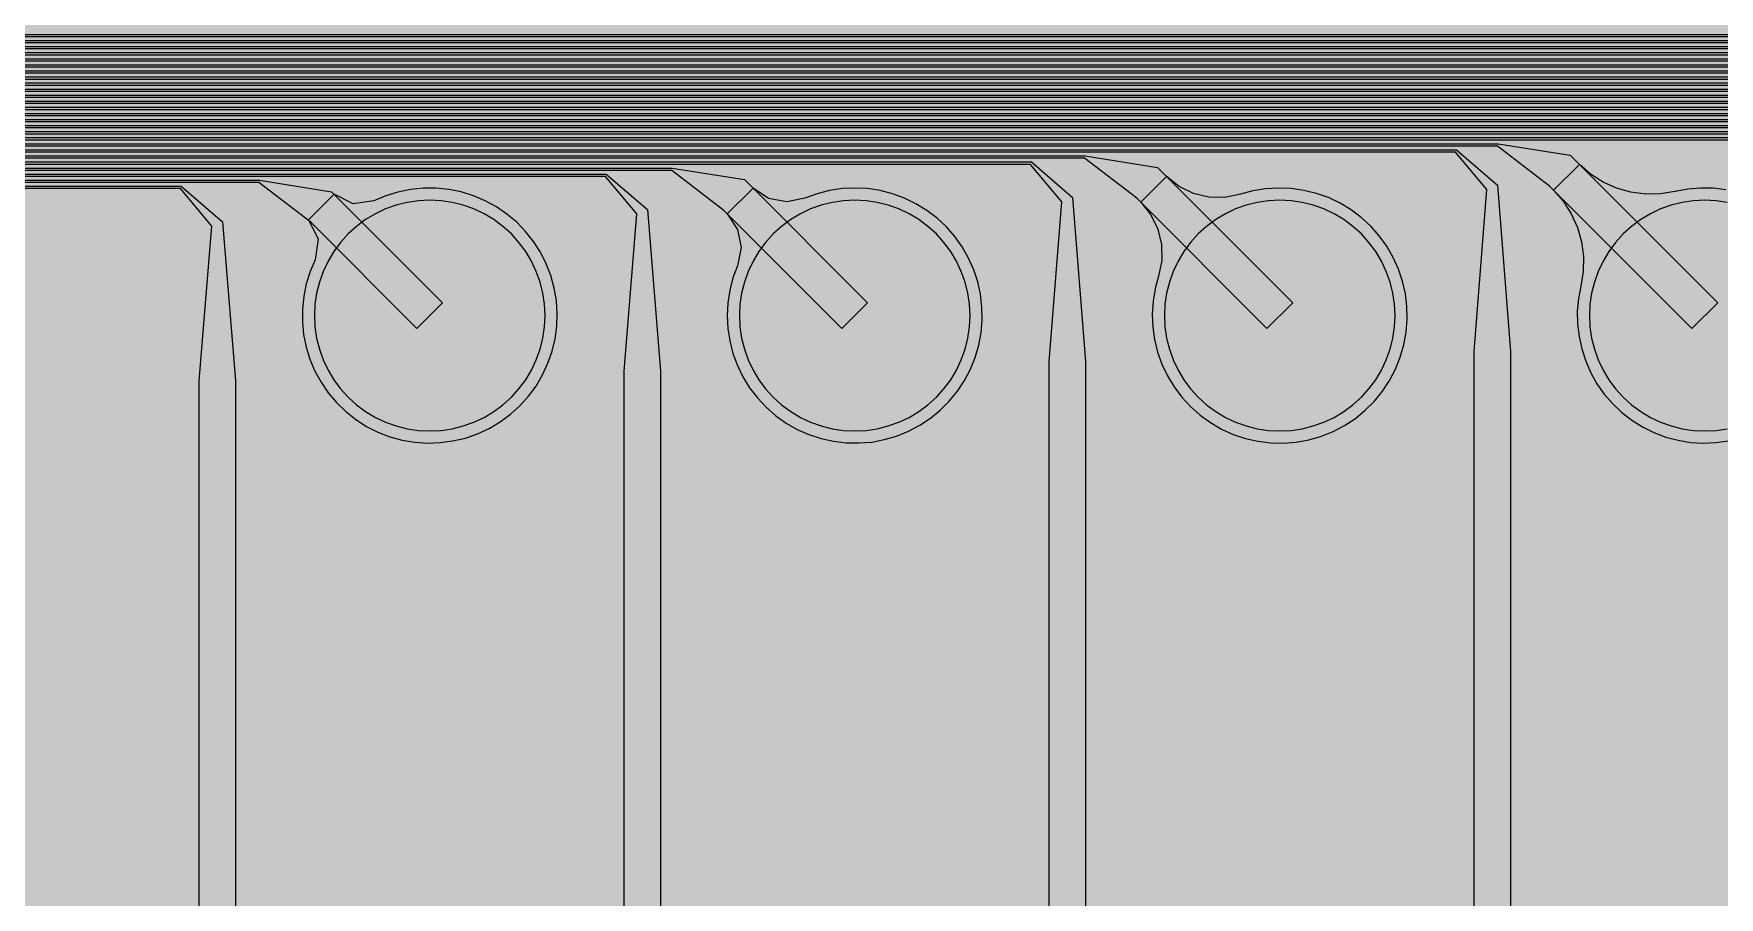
# Model space of a CAD drawing. Header units: metres. Extents: x -7220 to 10980, y -29667 to 1833.
# Drawn here: x -5383 to -3995, y -21631 to -20920 of the extents above; entities that cross this region are included whole.
import ezdxf

# ---------------------------------------------------------------- set-up
doc = ezdxf.new("R2010")
doc.units = ezdxf.units.M
for name, color, linetype in [('Metal1', 4, 'CONTINUOUS'), ('Polyimide', 7, 'CONTINUOUS'), ('Polyimide_Negative', 5, 'CONTINUOUS')]:
    doc.layers.add(name, color=color, linetype=linetype)

msp = doc.modelspace()

# ---------------------------------------------------------------- hatches: boundary and pattern name
at = {"layer": 'Polyimide'}
msp.add_hatch(color=7, dxfattribs=at).paths.add_polyline_path([(4099.4, -13861.6), (4142.6, -14152.8), (4214.2, -14438.4), (4313.4, -14715.5), (4439.2, -14981.7), (4590.6, -15234.2), (4766, -15470.7), (4963.7, -15688.8), (5181.8, -15886.5), (5418.3, -16061.9), (5670.8, -16213.3), (5936.9, -16339.1), (6214.1, -16438.3), (6499.7, -16509.9), (6790.9, -16553.1), (7085, -16567.5), (9980.4, -16567.5), (10058.8, -16571.4), (10136.4, -16582.9), (10212.6, -16601.9), (10286.5, -16628.4), (10357.5, -16662), (10424.8, -16702.3), (10487.9, -16749.1), (10546.1, -16801.8), (10598.8, -16860), (10645.6, -16923), (10685.9, -16990.4), (10719.5, -17061.4), (10745.9, -17135.3), (10765, -17211.4), (10776.5, -17289.1), (10780.4, -17367.5), (10780.4, -21957.3), (10741.6, -22012.9), (10706, -22070.6), (10673.6, -22130.1), (10644.5, -22191.4), (10618.9, -22254.2), (10596.8, -22318.2), (10578.3, -22383.5), (10563.4, -22449.6), (10552.2, -22516.5), (10544.7, -22583.8), (10541, -22651.5), (10541, -22719.3), (10544.7, -22787), (10552.2, -22854.4), (10563.4, -22921.2), (10578.3, -22987.4), (10596.8, -23052.6), (10618.9, -23116.7), (10644.5, -23179.5), (10673.6, -23240.7), (10706, -23300.3), (10741.6, -23357.9), (10780.4, -23413.5), (10780.4, -28667.5), (10776.5, -28745.9), (10765, -28823.6), (10745.9, -28899.7), (10719.5, -28973.6), (10685.9, -29044.6), (10645.6, -29112), (10598.8, -29175), (10546.1, -29233.2), (10487.9, -29285.9), (10424.8, -29332.7), (10357.5, -29373), (10286.5, -29406.6), (10212.6, -29433.1), (10136.4, -29452.1), (10058.8, -29463.6), (9980.4, -29467.5), (-6219.6, -29467.5), (-6298, -29463.6), (-6375.7, -29452.1), (-6451.9, -29433.1), (-6525.8, -29406.6), (-6596.7, -29373), (-6664.1, -29332.7), (-6727.1, -29285.9), (-6785.3, -29233.2), (-6838, -29175), (-6884.8, -29112), (-6925.2, -29044.6), (-6958.7, -28973.6), (-6985.2, -28899.7), (-7004.3, -28823.6), (-7015.8, -28745.9), (-7019.6, -28667.5), (-7019.6, -23426.3), (-6979.4, -23370.1), (-6942.3, -23311.6), (-6908.7, -23251.2), (-6878.5, -23189), (-6851.8, -23125.1), (-6828.8, -23059.9), (-6809.5, -22993.4), (-6794, -22926), (-6782.4, -22857.8), (-6774.6, -22789.1), (-6770.7, -22720), (-6770.7, -22650.8), (-6774.6, -22581.8), (-6782.4, -22513), (-6794, -22444.8), (-6809.5, -22377.4), (-6828.8, -22311), (-6851.8, -22245.7), (-6878.5, -22181.9), (-6908.7, -22119.7), (-6942.3, -22059.2), (-6979.4, -22000.8), (-7019.6, -21944.5), (-7019.6, -17367.5), (-7015.8, -17289.1), (-7004.3, -17211.4), (-6985.2, -17135.3), (-6958.7, -17061.4), (-6925.2, -16990.4), (-6884.8, -16923), (-6838, -16860), (-6785.3, -16801.8), (-6727.1, -16749.1), (-6664.1, -16702.3), (-6596.7, -16662), (-6525.8, -16628.4), (-6451.9, -16601.9), (-6375.7, -16582.9), (-6298, -16571.4), (-6219.6, -16567.5), (-3314, -16567.5), (-3019.9, -16553.1), (-2728.7, -16509.9), (-2443.1, -16438.3), (-2165.9, -16339.1), (-1899.8, -16213.3), (-1647.3, -16061.9), (-1410.8, -15886.5), (-1192.7, -15688.8), (-995, -15470.7), (-819.6, -15234.2), (-668.2, -14981.7), (-542.4, -14715.5), (-443.2, -14438.4), (-371.6, -14152.8), (-328.4, -13861.6), (-314, -13567.5), (-314, -13373.5), (-317.5, -13328.1), (-327.7, -13283.8), (-344.6, -13241.5), (-367.6, -13202.3), (-396.4, -13167), (-430.1, -13136.5), (-468, -13111.4), (-509.3, -13092.3), (-509.3, -13092.3), (-578.2, -13061.3), (-642.2, -13021.2), (-700.3, -12973), (-751.3, -12917.3), (-794.4, -12855.3), (-828.7, -12788.1), (-853.7, -12716.8), (-868.9, -12642.8), (-874, -12567.5), (-868.9, -12492.2), (-853.7, -12418.2), (-828.7, -12346.9), (-794.4, -12279.7), (-751.3, -12217.7), (-700.3, -12162), (-642.2, -12113.8), (-578.2, -12073.7), (-509.3, -12042.7), (-509.3, -12042.7), (-468, -12023.6), (-430.1, -11998.5), (-396.4, -11968), (-367.6, -11932.7), (-344.6, -11893.5), (-327.7, -11851.2), (-317.5, -11806.9), (-314, -11761.5), (-314, -11074.3), (-317.5, -11028.9), (-327.7, -10984.6), (-344.6, -10942.4), (-367.6, -10903.1), (-396.4, -10867.8), (-430.1, -10837.3), (-468, -10812.2), (-509.3, -10793.2), (-509.3, -10793.2), (-578.2, -10762.1), (-642.2, -10722.1), (-700.3, -10673.8), (-751.3, -10618.1), (-794.4, -10556.1), (-828.7, -10488.9), (-853.7, -10417.6), (-868.9, -10343.7), (-874, -10268.3), (-868.9, -10193), (-853.7, -10119), (-828.7, -10047.8), (-794.4, -9980.5), (-751.3, -9918.5), (-700.3, -9862.9), (-642.2, -9814.6), (-578.2, -9774.6), (-509.3, -9743.5), (-509.3, -9743.5), (-468, -9724.5), (-430.1, -9699.4), (-396.4, -9668.8), (-367.6, -9633.5), (-344.6, -9594.3), (-327.7, -9552), (-317.5, -9507.7), (-314, -9462.4), (-314, -8775.1), (-317.5, -8729.8), (-327.7, -8685.5), (-344.6, -8643.2), (-367.6, -8604), (-396.4, -8568.7), (-430.1, -8538.1), (-468, -8513), (-509.3, -8494), (-509.3, -8494), (-578.2, -8462.9), (-642.2, -8422.9), (-700.3, -8374.6), (-751.3, -8319), (-794.4, -8257), (-828.7, -8189.7), (-853.7, -8118.5), (-868.9, -8044.5), (-874, -7969.2), (-868.9, -7893.8), (-853.7, -7819.9), (-828.7, -7748.6), (-794.4, -7681.4), (-751.3, -7619.4), (-700.3, -7563.7), (-642.2, -7515.4), (-578.2, -7475.4), (-509.3, -7444.3), (-509.3, -7444.3), (-468, -7425.3), (-430.1, -7400.2), (-396.4, -7369.7), (-367.6, -7334.4), (-344.6, -7295.1), (-327.7, -7252.9), (-317.5, -7208.6), (-314, -7163.2), (-314, -6476), (-317.5, -6430.6), (-327.7, -6386.3), (-344.6, -6344), (-367.6, -6304.8), (-396.4, -6269.5), (-430.1, -6239), (-468, -6213.9), (-509.3, -6194.8), (-509.3, -6194.8), (-578.2, -6163.8), (-642.2, -6123.7), (-700.3, -6075.5), (-751.3, -6019.8), (-794.4, -5957.8), (-828.7, -5890.6), (-853.7, -5819.3), (-868.9, -5745.3), (-874, -5670), (-868.9, -5594.7), (-853.7, -5520.7), (-828.7, -5449.4), (-794.4, -5382.2), (-751.3, -5320.2), (-700.3, -5264.5), (-642.2, -5216.3), (-578.2, -5176.2), (-509.3, -5145.2), (-509.3, -5145.2), (-468, -5126.1), (-430.1, -5101), (-396.4, -5070.5), (-367.6, -5035.2), (-344.6, -4996), (-327.7, -4953.7), (-317.5, -4909.4), (-314, -4864), (-314, 380), (-314, 1532.5), (-269, 1532.5), (-268.8, 1525.6), (-268.1, 1518.8), (-267, 1512), (-265.4, 1505.3), (-263.4, 1498.7), (-261, 1492.3), (-258.2, 1486.1), (-254.9, 1480), (-251.3, 1474.2), (-247.3, 1468.6), (-242.9, 1463.3), (-238.2, 1458.3), (-233.2, 1453.6), (-227.9, 1449.2), (-222.3, 1445.2), (-216.5, 1441.6), (-210.4, 1438.3), (-204.2, 1435.5), (-197.8, 1433.1), (-191.2, 1431.1), (-184.5, 1429.5), (-177.7, 1428.4), (-170.9, 1427.7), (-164, 1427.5), (-157.1, 1427.7), (-150.3, 1428.4), (-143.5, 1429.5), (-136.8, 1431.1), (-130.2, 1433.1), (-123.8, 1435.5), (-117.6, 1438.3), (-111.5, 1441.6), (-105.7, 1445.2), (-100.1, 1449.2), (-94.8, 1453.6), (-89.8, 1458.3), (-85.1, 1463.3), (-80.7, 1468.6), (-76.7, 1474.2), (-73.1, 1480), (-69.8, 1486.1), (-67, 1492.3), (-64.6, 1498.7), (-62.6, 1505.3), (-61, 1512), (-59.9, 1518.8), (-59.2, 1525.6), (-59, 1532.5), (1786, 1532.5), (3835, 1532.5), (3835.2, 1539), (3835.9, 1545.6), (3836.9, 1552), (3838.4, 1558.4), (3840.3, 1564.6), (3842.6, 1570.8), (3845.3, 1576.7), (3848.4, 1582.5), (3851.9, 1588.1), (3855.7, 1593.4), (3859.8, 1598.4), (3864.3, 1603.2), (3869.1, 1607.7), (3874.1, 1611.8), (3879.4, 1615.6), (3885, 1619.1), (3890.8, 1622.2), (3896.7, 1624.9), (3902.9, 1627.2), (3909.1, 1629.1), (3915.5, 1630.6), (3921.9, 1631.6), (3928.5, 1632.3), (3935, 1632.5), (3941.5, 1632.3), (3948.1, 1631.6), (3954.5, 1630.6), (3960.9, 1629.1), (3967.1, 1627.2), (3973.3, 1624.9), (3979.2, 1622.2), (3985, 1619.1), (3990.6, 1615.6), (3995.9, 1611.8), (4000.9, 1607.7), (4005.7, 1603.2), (4010.2, 1598.4), (4014.3, 1593.4), (4018.1, 1588.1), (4021.6, 1582.5), (4024.7, 1576.7), (4027.4, 1570.8), (4029.7, 1564.6), (4031.6, 1558.4), (4033.1, 1552), (4034.1, 1545.6), (4034.8, 1539), (4035, 1532.5), (4085, 1532.5), (4085, 380), (4085, 330), (4085, -4864), (4088.5, -4909.4), (4098.7, -4953.7), (4115.6, -4996), (4138.6, -5035.2), (4167.4, -5070.5), (4201.1, -5101), (4239, -5126.1), (4280.3, -5145.2), (4280.3, -5145.2), (4349.2, -5176.2), (4413.2, -5216.3), (4471.3, -5264.5), (4522.3, -5320.2), (4565.4, -5382.2), (4599.7, -5449.4), (4624.7, -5520.7), (4639.9, -5594.7), (4645, -5670), (4639.9, -5745.3), (4624.7, -5819.3), (4599.7, -5890.6), (4565.4, -5957.8), (4522.3, -6019.8), (4471.3, -6075.5), (4413.2, -6123.7), (4349.2, -6163.8), (4280.3, -6194.8), (4239, -6213.9), (4201.1, -6239), (4167.4, -6269.5), (4138.6, -6304.8), (4115.6, -6344), (4098.7, -6386.3), (4088.5, -6430.6), (4085, -6476), (4085, -13567.5), (4099.4, -13861.6)])

# ---------------------------------------------------------------- linework, layer by layer
at = {"layer": 'Metal1'}
for points in [[(1048.9, -18191.7), (1048.9, -22187.9), (1018.3, -22218.5), (-5827.5, -22218.5), (-5858.1, -22187.9), (-5858.1, -20951.6), (-5827.5, -20921), (-1028.1, -20921), (-977.7, -20942.4), (-933, -21000), (-844.3, -21144.7), (-869.9, -21160.3), (-958.6, -21015.6), (-987.7, -20952.8), (-1028.6, -20923), (-5826.7, -20923), (-5856.1, -20952.4), (-5856.1, -22187.1), (-5826.7, -22216.5), (1017.5, -22216.5), (1046.9, -22187.1), (1046.9, -18191.7)], [(1043.9, -18191.7), (1043.9, -22182.9), (1013.3, -22213.5), (-5822.5, -22213.5), (-5853.1, -22182.9), (-5853.1, -20956.6), (-5822.5, -20926), (-1061.7, -20926), (-1028.1, -20955.3), (-1017.1, -21110.2), (-1017.1, -21892.5), (-1047.1, -21892.5), (-1047.1, -21110.2), (-1036.2, -20958.7), (-1062.5, -20928), (-5821.7, -20928), (-5851.1, -20957.4), (-5851.1, -22182.1), (-5821.7, -22211.5), (1012.5, -22211.5), (1041.9, -22182.1), (1041.9, -18191.7)], [(1038.9, -18191.7), (1038.9, -22177.9), (1008.3, -22208.5), (-5817.5, -22208.5), (-5848.1, -22177.9), (-5848.1, -20961.6), (-5817.5, -20931), (-1378.1, -20931), (-1326.9, -20951.7), (-1286, -21001.5), (-1194.5, -21144.4), (-1219.8, -21160.6), (-1311.3, -21017.7), (-1337.4, -20962.9), (-1378.6, -20933), (-5816.7, -20933), (-5846.1, -20962.4), (-5846.1, -22177.1), (-5816.7, -22206.5), (1007.5, -22206.5), (1036.9, -22177.1), (1036.9, -18191.7)], [(1033.9, -18191.7), (1033.9, -22172.9), (1003.3, -22203.5), (-5812.5, -22203.5), (-5843.1, -22172.9), (-5843.1, -20966.6), (-5812.5, -20936), (-1411.7, -20936), (-1378.1, -20965.3), (-1367.1, -21118.2), (-1367.1, -21892.5), (-1397.1, -21892.5), (-1397.1, -21118.2), (-1386.2, -20968.7), (-1412.5, -20938), (-5811.7, -20938), (-5841.1, -20967.4), (-5841.1, -22172.1), (-5811.7, -22201.5), (1002.5, -22201.5), (1031.9, -22172.1), (1031.9, -18191.7)], [(1028.9, -18191.7), (1028.9, -22167.9), (998.3, -22198.5), (-5807.5, -22198.5), (-5838.1, -22167.9), (-5838.1, -20971.6), (-5807.5, -20941), (-1728.1, -20941), (-1676.1, -20960.8), (-1639.2, -21003.2), (-1544.7, -21144.1), (-1569.6, -21160.9), (-1664.1, -21019.9), (-1687.1, -20973), (-1728.6, -20943), (-5806.7, -20943), (-5836.1, -20972.4), (-5836.1, -22167.1), (-5806.7, -22196.5), (997.5, -22196.5), (1026.9, -22167.1), (1026.9, -18191.7)], [(1023.9, -18191.7), (1023.9, -22162.9), (993.3, -22193.5), (-5802.5, -22193.5), (-5833.1, -22162.9), (-5833.1, -20976.6), (-5802.5, -20946), (-1761.7, -20946), (-1728, -20975.3), (-1717.1, -21126.2), (-1717.1, -21892.5), (-1747.1, -21892.5), (-1747.1, -21126.2), (-1736.2, -20978.7), (-1762.5, -20948), (-5801.7, -20948), (-5831.1, -20977.4), (-5831.1, -22162.1), (-5801.7, -22191.5), (992.5, -22191.5), (1021.9, -22162.1), (1021.9, -18191.7)], [(1018.9, -18191.7), (1018.9, -22157.9), (988.3, -22188.5), (-5797.5, -22188.5), (-5828.1, -22157.9), (-5828.1, -20981.6), (-5797.5, -20951), (-2078.1, -20951), (-2025.3, -20969.9), (-1992.6, -21005.1), (-1894.9, -21143.9), (-1919.4, -21161.1), (-2017.1, -21022.4), (-2036.9, -20983.2), (-2078.6, -20953), (-5796.7, -20953), (-5826.1, -20982.4), (-5826.1, -22157.1), (-5796.7, -22186.5), (987.5, -22186.5), (1016.9, -22157.1), (1016.9, -18191.7)], [(1013.9, -18191.7), (1013.9, -22152.9), (983.3, -22183.5), (-5792.5, -22183.5), (-5823.1, -22152.9), (-5823.1, -20986.6), (-5792.5, -20956), (-2111.7, -20956), (-2078, -20985.3), (-2067.1, -21134.2), (-2067.1, -21892.5), (-2097.1, -21892.5), (-2097.1, -21134.2), (-2086.3, -20988.7), (-2112.5, -20958), (-5791.7, -20958), (-5821.1, -20987.4), (-5821.1, -22152.1), (-5791.7, -22181.5), (982.5, -22181.5), (1011.9, -22152.1), (1011.9, -18191.7)], [(1008.9, -18191.7), (1008.9, -22147.9), (978.3, -22178.5), (-5787.5, -22178.5), (-5818.1, -22147.9), (-5818.1, -20991.6), (-5787.5, -20961), (-2428.1, -20961), (-2374.4, -20978.8), (-2346.1, -21007.2), (-2245.1, -21143.6), (-2269.2, -21161.4), (-2370.2, -21025.1), (-2386.6, -20993.4), (-2428.6, -20963), (-5786.7, -20963), (-5816.1, -20992.4), (-5816.1, -22147.1), (-5786.7, -22176.5), (977.5, -22176.5), (1006.9, -22147.1), (1006.9, -18191.7)], [(1003.9, -18191.7), (1003.9, -22142.9), (973.3, -22173.5), (-5782.5, -22173.5), (-5813.1, -22142.9), (-5813.1, -20996.6), (-5782.5, -20966), (-2461.7, -20966), (-2428, -20995.3), (-2417.1, -21142.2), (-2417.1, -21892.5), (-2447.1, -21892.5), (-2447.1, -21142.2), (-2436.3, -20998.7), (-2462.5, -20968), (-5781.7, -20968), (-5811.1, -20997.4), (-5811.1, -22142.1), (-5781.7, -22171.5), (972.5, -22171.5), (1001.9, -22142.1), (1001.9, -18191.7)], [(998.9, -18191.7), (998.9, -22137.9), (968.3, -22168.5), (-5777.5, -22168.5), (-5808.1, -22137.9), (-5808.1, -21001.6), (-5777.5, -20971), (-2778.1, -20971), (-2723.4, -20987.6), (-2699.9, -21009.6), (-2595.3, -21143.3), (-2618.9, -21161.7), (-2723.5, -21028.1), (-2736.3, -21003.6), (-2778.6, -20973), (-5776.7, -20973), (-5806.1, -21002.4), (-5806.1, -22137.1), (-5776.7, -22166.5), (967.5, -22166.5), (996.9, -22137.1), (996.9, -18191.7)], [(993.9, -18191.7), (993.9, -22132.9), (963.3, -22163.5), (-5772.5, -22163.5), (-5803.1, -22132.9), (-5803.1, -21006.6), (-5772.5, -20976), (-2811.7, -20976), (-2777.9, -21005.3), (-2767.1, -21150.2), (-2767.1, -21892.5), (-2797.1, -21892.5), (-2797.1, -21150.2), (-2786.3, -21008.7), (-2812.5, -20978), (-5771.7, -20978), (-5801.1, -21007.4), (-5801.1, -22132.1), (-5771.7, -22161.5), (962.5, -22161.5), (991.9, -22132.1), (991.9, -18191.7)], [(988.9, -18191.7), (988.9, -22127.9), (958.3, -22158.5), (-5767.5, -22158.5), (-5798.1, -22127.9), (-5798.1, -21011.6), (-5767.5, -20981), (-3157.4, -20981), (-3101.3, -20995.6), (-3066.5, -21021.9), (-2946.5, -21141.9), (-2967.7, -21163.1), (-3087.7, -21043.1), (-3111.5, -21010.9), (-3157.8, -20983), (-5766.7, -20983), (-5796.1, -21012.4), (-5796.1, -22127.1), (-5766.7, -22156.5), (957.5, -22156.5), (986.9, -22127.1), (986.9, -18191.7)], [(983.9, -18191.7), (983.9, -22122.9), (953.3, -22153.5), (-5762.5, -22153.5), (-5793.1, -22122.9), (-5793.1, -21016.6), (-5762.5, -20986), (-3161.7, -20986), (-3127.9, -21015.2), (-3117.1, -21158.2), (-3117.1, -21892.5), (-3147.1, -21892.5), (-3147.1, -21158.2), (-3136.4, -21018.8), (-3162.5, -20988), (-5761.7, -20988), (-5791.1, -21017.4), (-5791.1, -22122.1), (-5761.7, -22151.5), (952.5, -22151.5), (981.9, -22122.1), (981.9, -18191.7)], [(978.9, -18191.7), (978.9, -22117.9), (948.3, -22148.5), (-5757.5, -22148.5), (-5788.1, -22117.9), (-5788.1, -21021.6), (-5757.5, -20991), (-3497.4, -20991), (-3440.5, -21004.4), (-3416.5, -21021.9), (-3296.5, -21141.9), (-3317.7, -21163.1), (-3437.7, -21043.1), (-3452.3, -21022), (-3497.8, -20993), (-5756.7, -20993), (-5786.1, -21022.4), (-5786.1, -22117.1), (-5756.7, -22146.5), (947.5, -22146.5), (976.9, -22117.1), (976.9, -18191.7)], [(973.9, -18191.7), (973.9, -22112.9), (943.3, -22143.5), (-5752.5, -22143.5), (-5783.1, -22112.9), (-5783.1, -21026.6), (-5752.5, -20996), (-3511.7, -20996), (-3477.9, -21025.2), (-3467.1, -21166.2), (-3467.1, -21892.5), (-3497.1, -21892.5), (-3497.1, -21166.2), (-3486.4, -21028.8), (-3512.5, -20998), (-5751.7, -20998), (-5781.1, -21027.4), (-5781.1, -22112.1), (-5751.7, -22141.5), (942.5, -22141.5), (971.9, -22112.1), (971.9, -18191.7)], [(968.9, -18191.7), (968.9, -22107.9), (938.3, -22138.5), (-5747.5, -22138.5), (-5778.1, -22107.9), (-5778.1, -21031.6), (-5747.5, -21001), (-3837.4, -21001), (-3779.4, -21012.8), (-3766.5, -21021.9), (-3646.5, -21141.9), (-3667.7, -21163.1), (-3787.7, -21043.1), (-3793.4, -21033.7), (-3837.8, -21003), (-5746.7, -21003), (-5776.1, -21032.4), (-5776.1, -22107.1), (-5746.7, -22136.5), (937.5, -22136.5), (966.9, -22107.1), (966.9, -18191.7)], [(963.9, -18191.7), (963.9, -22102.9), (933.3, -22133.5), (-5742.5, -22133.5), (-5773.1, -22102.9), (-5773.1, -21036.6), (-5742.5, -21006), (-3861.7, -21006), (-3827.8, -21035.2), (-3817.1, -21174.2), (-3817.1, -21892.5), (-3847.1, -21892.5), (-3847.1, -21174.2), (-3836.4, -21038.8), (-3862.5, -21008), (-5741.7, -21008), (-5771.1, -21037.4), (-5771.1, -22102.1), (-5741.7, -22131.5), (932.5, -22131.5), (961.9, -22102.1), (961.9, -18191.7)], [(958.9, -18191.7), (958.9, -22097.9), (928.3, -22128.5), (-5737.5, -22128.5), (-5768.1, -22097.9), (-5768.1, -21041.6), (-5737.5, -21011), (-4177.4, -21011), (-4117.9, -21020.5), (-3996.5, -21141.9), (-4017.7, -21163.1), (-4134.9, -21045.9), (-4177.8, -21013), (-5736.7, -21013), (-5766.1, -21042.4), (-5766.1, -22097.1), (-5736.7, -22126.5), (927.5, -22126.5), (956.9, -22097.1), (956.9, -18191.7)], [(953.9, -18191.7), (953.9, -22092.9), (923.3, -22123.5), (-5732.5, -22123.5), (-5763.1, -22092.9), (-5763.1, -21046.6), (-5732.5, -21016), (-4211.7, -21016), (-4177.8, -21045.2), (-4167.1, -21182.2), (-4167.1, -21892.5), (-4197.1, -21892.5), (-4197.1, -21182.2), (-4186.5, -21048.8), (-4212.5, -21018), (-5731.7, -21018), (-5761.1, -21047.4), (-5761.1, -22092.1), (-5731.7, -22121.5), (922.5, -22121.5), (951.9, -22092.1), (951.9, -18191.7)], [(948.9, -18191.7), (948.9, -22087.9), (918.3, -22118.5), (-5727.5, -22118.5), (-5758.1, -22087.9), (-5758.1, -21051.6), (-5727.5, -21021), (-4517.4, -21021), (-4457.9, -21030.5), (-4346.5, -21141.9), (-4367.7, -21163.1), (-4474.9, -21055.9), (-4517.8, -21023), (-5726.7, -21023), (-5756.1, -21052.4), (-5756.1, -22087.1), (-5726.7, -22116.5), (917.5, -22116.5), (946.9, -22087.1), (946.9, -18191.7)], [(943.9, -18191.7), (943.9, -22082.9), (913.3, -22113.5), (-5722.5, -22113.5), (-5753.1, -22082.9), (-5753.1, -21056.6), (-5722.5, -21026), (-4561.7, -21026), (-4527.7, -21055.2), (-4517.1, -21190.2), (-4517.1, -21892.5), (-4547.1, -21892.5), (-4547.1, -21190.2), (-4536.5, -21058.8), (-4562.5, -21028), (-5721.7, -21028), (-5751.1, -21057.4), (-5751.1, -22082.1), (-5721.7, -22111.5), (912.5, -22111.5), (941.9, -22082.1), (941.9, -18191.7)], [(938.9, -18191.7), (938.9, -22077.9), (908.3, -22108.5), (-5717.5, -22108.5), (-5748.1, -22077.9), (-5748.1, -21061.6), (-5717.5, -21031), (-4857.4, -21031), (-4797.9, -21040.5), (-4696.5, -21141.9), (-4717.7, -21163.1), (-4814.9, -21065.9), (-4857.8, -21033), (-5716.7, -21033), (-5746.1, -21062.4), (-5746.1, -22077.1), (-5716.7, -22106.5), (907.5, -22106.5), (936.9, -22077.1), (936.9, -18191.7)], [(933.9, -18191.7), (933.9, -22072.9), (903.3, -22103.5), (-5712.5, -22103.5), (-5743.1, -22072.9), (-5743.1, -21066.6), (-5712.5, -21036), (-4911.7, -21036), (-4877.7, -21065.2), (-4867.1, -21198.2), (-4867.1, -21892.5), (-4897.1, -21892.5), (-4897.1, -21198.2), (-4886.5, -21068.8), (-4912.5, -21038), (-5711.7, -21038), (-5741.1, -21067.4), (-5741.1, -22072.1), (-5711.7, -22101.5), (902.5, -22101.5), (931.9, -22072.1), (931.9, -18191.7)], [(928.9, -18191.7), (928.9, -22067.9), (898.3, -22098.5), (-5707.5, -22098.5), (-5738.1, -22067.9), (-5738.1, -21071.6), (-5707.5, -21041), (-5197.4, -21041), (-5137.9, -21050.5), (-5046.5, -21141.9), (-5067.7, -21163.1), (-5154.9, -21075.9), (-5197.8, -21043), (-5706.7, -21043), (-5736.1, -21072.4), (-5736.1, -22067.1), (-5706.7, -22096.5), (897.5, -22096.5), (926.9, -22067.1), (926.9, -18191.7)], [(923.9, -18191.7), (923.9, -22062.9), (893.3, -22093.5), (-5702.5, -22093.5), (-5733.1, -22062.9), (-5733.1, -21076.6), (-5702.5, -21046), (-5261.7, -21046), (-5227.7, -21075.2), (-5217.1, -21206.2), (-5217.1, -21892.5), (-5247.1, -21892.5), (-5247.1, -21206.2), (-5236.6, -21078.8), (-5262.5, -21048), (-5701.7, -21048), (-5731.1, -21077.4), (-5731.1, -22062.1), (-5701.7, -22091.5), (892.5, -22091.5), (921.9, -22062.1), (921.9, -18191.7)], [(-3989.9, -21048.9), (-4000.3, -21047.7), (-4010.7, -21047.6), (-4021.2, -21048.4), (-4031.4, -21050.4), (-4043.5, -21052.3), (-4055.8, -21052.5), (-4067.9, -21050.9), (-4079.7, -21047.6), (-4090.8, -21042.6), (-4101.2, -21036), (-4110.4, -21028), (-4131.6, -21049.2), (-4131.6, -21049.2), (-4123.6, -21058.5), (-4117.1, -21068.8), (-4112, -21080), (-4108.7, -21091.7), (-4107.1, -21103.9), (-4107.3, -21116.1), (-4109.3, -21128.2), (-4111.2, -21138.5), (-4112.1, -21148.9), (-4111.9, -21159.3), (-4110.7, -21169.7), (-4108.5, -21179.9), (-4105.2, -21189.9), (-4101, -21199.5), (-4095.9, -21208.6), (-4089.9, -21217.1), (-4083.1, -21225), (-4075.5, -21232.2), (-4067.2, -21238.6), (-4058.3, -21244.2), (-4049, -21248.8), (-4039.2, -21252.5), (-4029.1, -21255.2), (-4018.8, -21256.9), (-4008.3, -21257.5), (-3997.9, -21257.1), (-3987.5, -21255.7)]]:
    msp.add_lwpolyline(points, dxfattribs=at)
for points in [[(-4471.6, -21059.2), (-4463.4, -21069.5), (-4457.6, -21081.3), (-4454.5, -21094.1), (-4454.3, -21107.2), (-4457, -21120.1), (-4459.8, -21130.3), (-4461.5, -21140.7), (-4462.1, -21151.3), (-4461.7, -21161.9), (-4460.2, -21172.3), (-4457.7, -21182.6), (-4454.2, -21192.6), (-4449.7, -21202.1), (-4444.2, -21211.2), (-4437.9, -21219.6), (-4430.7, -21227.4), (-4422.8, -21234.4), (-4414.2, -21240.6), (-4405.1, -21245.9), (-4395.4, -21250.3), (-4385.4, -21253.6), (-4375.1, -21256), (-4364.6, -21257.2), (-4354, -21257.5), (-4343.5, -21256.6), (-4333.1, -21254.7), (-4322.9, -21251.8), (-4313.1, -21247.8), (-4303.7, -21242.9), (-4294.9, -21237.1), (-4286.7, -21230.4), (-4279.2, -21222.9), (-4272.5, -21214.7), (-4266.7, -21205.9), (-4261.8, -21196.5), (-4257.9, -21186.7), (-4254.9, -21176.6), (-4253, -21166.2), (-4252.2, -21155.6), (-4252.4, -21145), (-4253.7, -21134.6), (-4256, -21124.2), (-4259.4, -21114.2), (-4263.7, -21104.6), (-4269, -21095.4), (-4275.2, -21086.8), (-4282.2, -21078.9), (-4290, -21071.8), (-4298.4, -21065.4), (-4307.5, -21060), (-4317.1, -21055.4), (-4327, -21051.9), (-4337.3, -21049.4), (-4347.8, -21047.9), (-4358.3, -21047.5), (-4368.9, -21048.2), (-4379.3, -21049.9), (-4389.5, -21052.6), (-4402.4, -21055.3), (-4415.6, -21055.1), (-4428.3, -21052), (-4440.1, -21046.2), (-4450.4, -21038), (-4471.6, -21059.2)], [(-5157, -21073.8), (-5149, -21089.3), (-5151.5, -21106.5), (-5155.7, -21116.2), (-5158.8, -21126.3), (-5160.9, -21136.6), (-5162, -21147.1), (-5162, -21157.6), (-5161, -21168.1), (-5158.9, -21178.4), (-5155.8, -21188.5), (-5151.7, -21198.2), (-5146.6, -21207.4), (-5140.7, -21216.1), (-5133.9, -21224.1), (-5126.3, -21231.5), (-5118.1, -21238), (-5109.2, -21243.7), (-5099.8, -21248.4), (-5090, -21252.2), (-5079.8, -21255), (-5069.4, -21256.8), (-5058.9, -21257.5), (-5048.4, -21257.1), (-5038, -21255.7), (-5027.7, -21253.3), (-5017.8, -21249.9), (-5008.2, -21245.4), (-4999.2, -21240.1), (-4990.7, -21233.8), (-4982.9, -21226.7), (-4975.8, -21218.9), (-4969.6, -21210.5), (-4964.2, -21201.4), (-4959.8, -21191.8), (-4956.3, -21181.9), (-4953.9, -21171.7), (-4952.5, -21161.2), (-4952.1, -21150.7), (-4952.8, -21140.2), (-4954.6, -21129.8), (-4957.4, -21119.6), (-4961.2, -21109.8), (-4965.9, -21100.4), (-4971.6, -21091.6), (-4978.2, -21083.3), (-4985.5, -21075.7), (-4993.5, -21068.9), (-5002.2, -21063), (-5011.5, -21057.9), (-5021.2, -21053.9), (-5031.2, -21050.7), (-5041.5, -21048.7), (-5052, -21047.6), (-5062.6, -21047.6), (-5073, -21048.7), (-5083.3, -21050.8), (-5093.4, -21054), (-5103.1, -21058.1), (-5120.3, -21060.6), (-5135.8, -21052.6), (-5157, -21073.8)], [(-4812.1, -21068.7), (-4803.6, -21081.5), (-4800.7, -21096.5), (-4803.8, -21111.5), (-4807.4, -21121.4), (-4810, -21131.6), (-4811.6, -21142), (-4812.1, -21152.5), (-4811.6, -21163), (-4810, -21173.4), (-4807.4, -21183.6), (-4803.8, -21193.5), (-4799.2, -21203), (-4793.7, -21211.9), (-4787.3, -21220.3), (-4780.1, -21228), (-4772.2, -21234.9), (-4763.6, -21241), (-4754.5, -21246.2), (-4744.9, -21250.5), (-4734.9, -21253.8), (-4724.6, -21256), (-4714.1, -21257.3), (-4703.6, -21257.4), (-4693.1, -21256.6), (-4682.8, -21254.6), (-4672.7, -21251.7), (-4662.9, -21247.7), (-4653.6, -21242.8), (-4644.8, -21237), (-4636.7, -21230.4), (-4629.3, -21222.9), (-4622.6, -21214.8), (-4616.8, -21206), (-4611.9, -21196.7), (-4607.9, -21186.9), (-4605, -21176.8), (-4603.1, -21166.5), (-4602.2, -21156), (-4602.4, -21145.5), (-4603.6, -21135), (-4605.9, -21124.8), (-4609.1, -21114.8), (-4613.4, -21105.1), (-4618.6, -21096), (-4624.7, -21087.4), (-4631.6, -21079.5), (-4639.3, -21072.3), (-4647.7, -21065.9), (-4656.7, -21060.4), (-4666.1, -21055.8), (-4676, -21052.2), (-4686.2, -21049.6), (-4696.6, -21048), (-4707.1, -21047.5), (-4717.6, -21048), (-4728, -21049.6), (-4738.2, -21052.2), (-4748.1, -21055.8), (-4763.1, -21058.9), (-4778.2, -21056), (-4790.9, -21047.5), (-4812.1, -21068.7)]]:
    msp.add_lwpolyline(points, close=True, dxfattribs=at)
at = {"layer": 'Polyimide_Negative'}
for points in [[(-4962.1, -21152.5), (-4962.6, -21143.2), (-4964, -21134), (-4966.2, -21124.9), (-4969.4, -21116.1), (-4973.3, -21107.7), (-4978.1, -21099.7), (-4983.7, -21092.2), (-4989.9, -21085.3), (-4996.9, -21079.1), (-5004.3, -21073.5), (-5012.3, -21068.7), (-5020.8, -21064.7), (-5029.5, -21061.6), (-5038.6, -21059.3), (-5047.8, -21058), (-5057.1, -21057.5), (-5066.4, -21058), (-5075.7, -21059.3), (-5084.7, -21061.6), (-5093.5, -21064.7), (-5101.9, -21068.7), (-5109.9, -21073.5), (-5117.4, -21079.1), (-5124.3, -21085.3), (-5130.6, -21092.2), (-5136.1, -21099.7), (-5140.9, -21107.7), (-5144.9, -21116.1), (-5148, -21124.9), (-5150.3, -21134), (-5151.7, -21143.2), (-5152.1, -21152.5), (-5151.7, -21161.8), (-5150.3, -21171), (-5148, -21180.1), (-5144.9, -21188.9), (-5140.9, -21197.3), (-5136.1, -21205.3), (-5130.6, -21212.8), (-5124.3, -21219.7), (-5117.4, -21225.9), (-5109.9, -21231.5), (-5101.9, -21236.3), (-5093.5, -21240.3), (-5084.7, -21243.4), (-5075.7, -21245.7), (-5066.4, -21247), (-5057.1, -21247.5), (-5047.8, -21247), (-5038.6, -21245.7), (-5029.5, -21243.4), (-5020.8, -21240.3), (-5012.3, -21236.3), (-5004.3, -21231.5), (-4996.9, -21225.9), (-4989.9, -21219.7), (-4983.7, -21212.8), (-4978.1, -21205.3), (-4973.3, -21197.3), (-4969.4, -21188.9), (-4966.2, -21180.1), (-4964, -21171), (-4962.6, -21161.8), (-4962.1, -21152.5)], [(-4612.1, -21152.5), (-4612.6, -21143.2), (-4614, -21134), (-4616.2, -21124.9), (-4619.4, -21116.1), (-4623.3, -21107.7), (-4628.1, -21099.7), (-4633.7, -21092.2), (-4639.9, -21085.3), (-4646.9, -21079.1), (-4654.3, -21073.5), (-4662.3, -21068.7), (-4670.8, -21064.7), (-4679.5, -21061.6), (-4688.6, -21059.3), (-4697.8, -21058), (-4707.1, -21057.5), (-4716.4, -21058), (-4725.7, -21059.3), (-4734.7, -21061.6), (-4743.5, -21064.7), (-4751.9, -21068.7), (-4759.9, -21073.5), (-4767.4, -21079.1), (-4774.3, -21085.3), (-4780.6, -21092.2), (-4786.1, -21099.7), (-4790.9, -21107.7), (-4794.9, -21116.1), (-4798, -21124.9), (-4800.3, -21134), (-4801.7, -21143.2), (-4802.1, -21152.5), (-4801.7, -21161.8), (-4800.3, -21171), (-4798, -21180.1), (-4794.9, -21188.9), (-4790.9, -21197.3), (-4786.1, -21205.3), (-4780.6, -21212.8), (-4774.3, -21219.7), (-4767.4, -21225.9), (-4759.9, -21231.5), (-4751.9, -21236.3), (-4743.5, -21240.3), (-4734.7, -21243.4), (-4725.7, -21245.7), (-4716.4, -21247), (-4707.1, -21247.5), (-4697.8, -21247), (-4688.6, -21245.7), (-4679.5, -21243.4), (-4670.8, -21240.3), (-4662.3, -21236.3), (-4654.3, -21231.5), (-4646.9, -21225.9), (-4639.9, -21219.7), (-4633.7, -21212.8), (-4628.1, -21205.3), (-4623.3, -21197.3), (-4619.4, -21188.9), (-4616.2, -21180.1), (-4614, -21171), (-4612.6, -21161.8), (-4612.1, -21152.5)], [(-4262.1, -21152.5), (-4262.6, -21143.2), (-4264, -21134), (-4266.2, -21124.9), (-4269.4, -21116.1), (-4273.3, -21107.7), (-4278.1, -21099.7), (-4283.7, -21092.2), (-4289.9, -21085.3), (-4296.9, -21079.1), (-4304.3, -21073.5), (-4312.3, -21068.7), (-4320.8, -21064.7), (-4329.5, -21061.6), (-4338.6, -21059.3), (-4347.8, -21058), (-4357.1, -21057.5), (-4366.4, -21058), (-4375.7, -21059.3), (-4384.7, -21061.6), (-4393.5, -21064.7), (-4401.9, -21068.7), (-4409.9, -21073.5), (-4417.4, -21079.1), (-4424.3, -21085.3), (-4430.6, -21092.2), (-4436.1, -21099.7), (-4440.9, -21107.7), (-4444.9, -21116.1), (-4448, -21124.9), (-4450.3, -21134), (-4451.7, -21143.2), (-4452.1, -21152.5), (-4451.7, -21161.8), (-4450.3, -21171), (-4448, -21180.1), (-4444.9, -21188.9), (-4440.9, -21197.3), (-4436.1, -21205.3), (-4430.6, -21212.8), (-4424.3, -21219.7), (-4417.4, -21225.9), (-4409.9, -21231.5), (-4401.9, -21236.3), (-4393.5, -21240.3), (-4384.7, -21243.4), (-4375.7, -21245.7), (-4366.4, -21247), (-4357.1, -21247.5), (-4347.8, -21247), (-4338.6, -21245.7), (-4329.5, -21243.4), (-4320.8, -21240.3), (-4312.3, -21236.3), (-4304.3, -21231.5), (-4296.9, -21225.9), (-4289.9, -21219.7), (-4283.7, -21212.8), (-4278.1, -21205.3), (-4273.3, -21197.3), (-4269.4, -21188.9), (-4266.2, -21180.1), (-4264, -21171), (-4262.6, -21161.8), (-4262.1, -21152.5)]]:
    msp.add_lwpolyline(points, close=True, dxfattribs=at)
msp.add_lwpolyline([(-3988.6, -21059.3), (-3997.8, -21058), (-4007.1, -21057.5), (-4016.4, -21058), (-4025.7, -21059.3), (-4034.7, -21061.6), (-4043.5, -21064.7), (-4051.9, -21068.7), (-4059.9, -21073.5), (-4067.4, -21079.1), (-4074.3, -21085.3), (-4080.6, -21092.2), (-4086.1, -21099.7), (-4090.9, -21107.7), (-4094.9, -21116.1), (-4098, -21124.9), (-4100.3, -21134), (-4101.7, -21143.2), (-4102.1, -21152.5), (-4101.7, -21161.8), (-4100.3, -21171), (-4098, -21180.1), (-4094.9, -21188.9), (-4090.9, -21197.3), (-4086.1, -21205.3), (-4080.6, -21212.8), (-4074.3, -21219.7), (-4067.4, -21225.9), (-4059.9, -21231.5), (-4051.9, -21236.3), (-4043.5, -21240.3), (-4034.7, -21243.4), (-4025.7, -21245.7), (-4016.4, -21247), (-4007.1, -21247.5), (-3997.8, -21247), (-3988.6, -21245.7)], dxfattribs=at)

doc.saveas('drawing.dxf')
